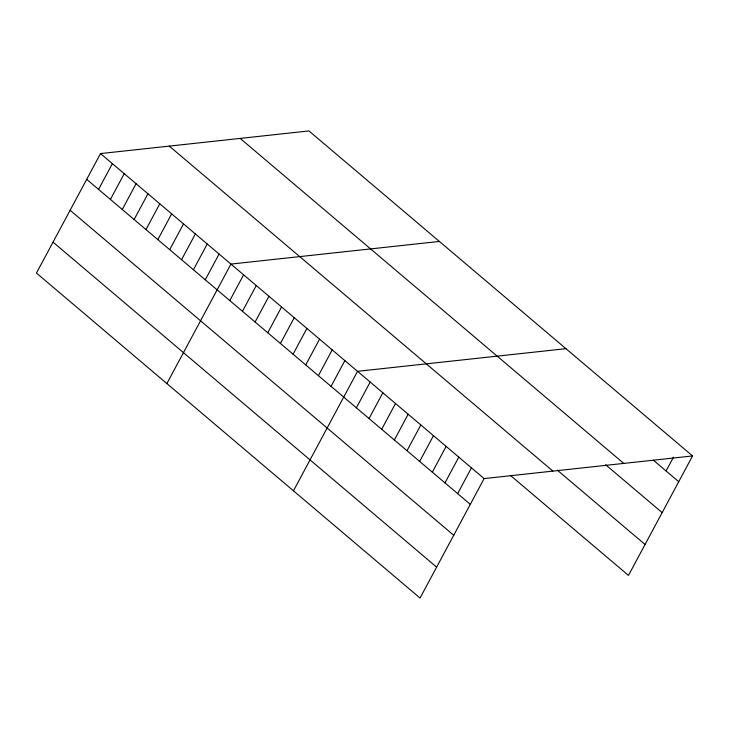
<?xml version="1.0" encoding="UTF-8"?>
<svg xmlns="http://www.w3.org/2000/svg" width="729" height="729" viewBox="0 0 729 729"><rect width="100%" height="100%" fill="white"/><g stroke="black" fill="none" stroke-linecap="round" stroke-linejoin="round"><path stroke-width="1.09" d="M692.55 455.935L308.95 130.938L100.52 153.582L36.45 273.065L420.05 598.062L484.12 478.579L692.55 455.935L628.48 575.418L510.336 475.317M98.561 189.394L112.375 163.624M110.416 199.436L124.231 173.675M122.272 209.487L136.086 183.717M134.127 219.529L147.951 193.759M145.982 229.571L159.806 203.81M157.847 239.622L171.661 213.852M169.702 249.664L183.517 223.894M181.557 259.715L195.372 233.945M193.413 269.757L207.227 243.987M205.268 279.799L219.083 254.029M166.877 383.563L230.947 264.08L439.377 241.436M229.781 300.576L243.604 274.806M242.447 311.292L256.262 285.531M255.104 322.018L268.919 296.256M267.762 332.743L281.576 306.982M280.419 343.468L294.234 317.707M293.076 354.194L306.9 328.424M305.733 364.919L319.557 339.149M318.4 375.645L332.214 349.874M331.057 386.37L344.872 360.6M293.459 490.817L357.529 371.325L565.959 348.681M356.372 407.821L370.186 382.051M369.029 418.546L382.843 392.776M381.686 429.272L395.51 403.502M394.353 439.997L408.167 414.227M407.01 450.722L420.824 424.952M419.667 461.448L433.482 435.678M432.324 472.173L446.139 446.403M444.982 482.899L458.796 457.129M457.639 493.615L471.463 467.854M666.078 470.97L673.514 457.101M653.412 460.245L678.735 481.696M240.169 138.41L623.769 463.407M605.608 464.719L662.151 512.624M557.293 470.132L645.065 544.49M169.301 146.11L552.901 471.107M100.52 153.582L484.12 478.579M86.705 179.352L470.305 504.34M70.121 210.28L453.72 535.268M53.035 242.137L436.635 567.135"/></g></svg>
